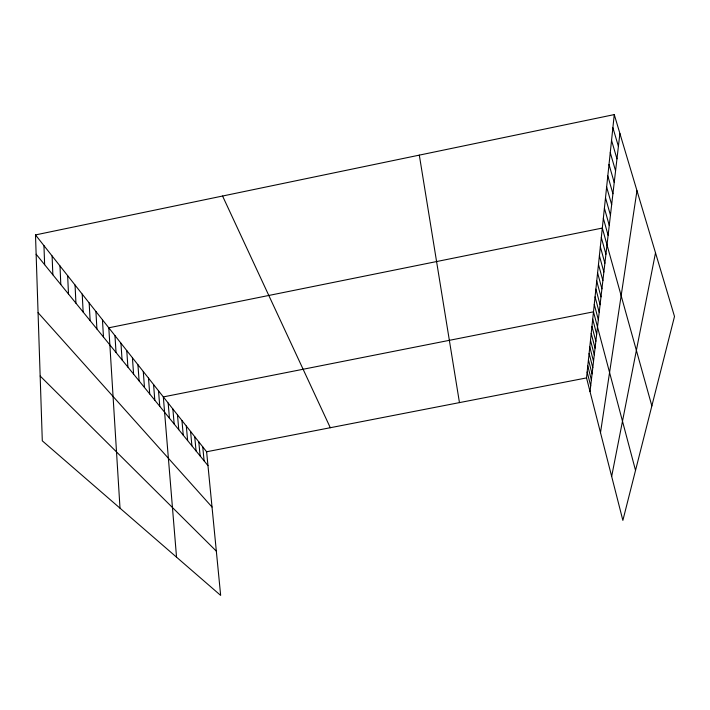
<?xml version="1.0" encoding="UTF-8"?>
<svg xmlns="http://www.w3.org/2000/svg" width="710" height="710" viewBox="0 0 710 710"><rect width="100%" height="100%" fill="white"/><g stroke="black" fill="none" stroke-linecap="round" stroke-linejoin="round"><path stroke-width="1.06" d="M614.265 114.594L674.5 316.465L622.874 520.377L586.531 377.906L614.265 114.594L35.5 234.921L42.298 440.83L220.659 595.406L206.619 451.764L35.5 234.921M590.028 391.618L619.901 133.471M600.5 432.674L636.976 190.688M611.665 476.428L655.507 252.822M206.619 451.764L586.531 377.906M40.159 376.034L216.328 551.137M38.065 312.675L212.024 507.02M36.139 254.224L207.968 465.6M222.576 196.031L330.301 427.722M612.89 127.72L618.41 146.375M611.55 140.394L616.963 158.836M610.263 152.65L615.57 170.87M609.011 164.489L614.23 182.505M607.804 175.947L612.925 193.759M606.642 187.041L611.665 204.649M605.506 197.779L610.44 215.192M604.405 208.19L609.26 225.407M603.349 218.281L608.115 235.303M651.851 405.925L602.32 228.061L108.799 327.798L120.008 508.174M601.317 237.557L605.932 254.215M600.341 246.778L604.884 263.25M599.4 255.724L603.864 272.028M598.486 264.422L602.879 280.556M597.598 272.88L601.92 288.837M596.728 281.098L600.988 296.886M595.885 289.094L600.083 304.723M595.069 296.878L599.204 312.338M594.27 304.448L598.344 319.757M635.53 470.402L593.489 311.823L163.327 396.908L176.541 557.172M592.717 319.225L596.666 334.224M591.954 326.431L595.859 341.27M591.217 333.452L595.06 348.14M590.498 340.285L594.288 354.831M589.788 346.959L593.533 361.355M589.105 353.456L592.797 367.709M588.439 359.792L592.078 373.913M587.791 365.978L591.377 379.957M587.152 372.013L590.693 385.858M419.317 155.126L459.459 402.614M202.749 446.856L204.098 460.834M198.791 441.833L200.131 455.953M194.726 436.694L196.066 450.948M190.573 431.431L191.904 445.827M186.313 426.027L187.635 440.582M181.946 420.498L183.26 435.195M177.473 414.826L178.769 429.674M172.876 409.004L174.163 424.012M168.163 403.031L169.441 418.208M158.516 390.802L159.768 406.298M153.573 384.536L154.807 400.2M148.496 378.111L149.712 393.935M143.278 371.499L144.485 387.5M137.926 364.718L139.107 380.888M132.424 357.742L133.587 374.099M126.762 350.571L127.906 367.114M120.948 343.196L122.067 359.926M114.958 335.608L116.049 352.524M102.444 319.757L103.482 337.064M95.912 311.477L96.915 328.987M89.167 302.93L90.135 320.654M82.218 294.126L83.15 312.054M75.047 285.038L75.943 303.188M67.645 275.658L68.497 294.029M60.004 265.975L60.803 284.568M52.105 255.973L52.859 274.797M43.949 245.624L44.641 264.688"/></g></svg>
